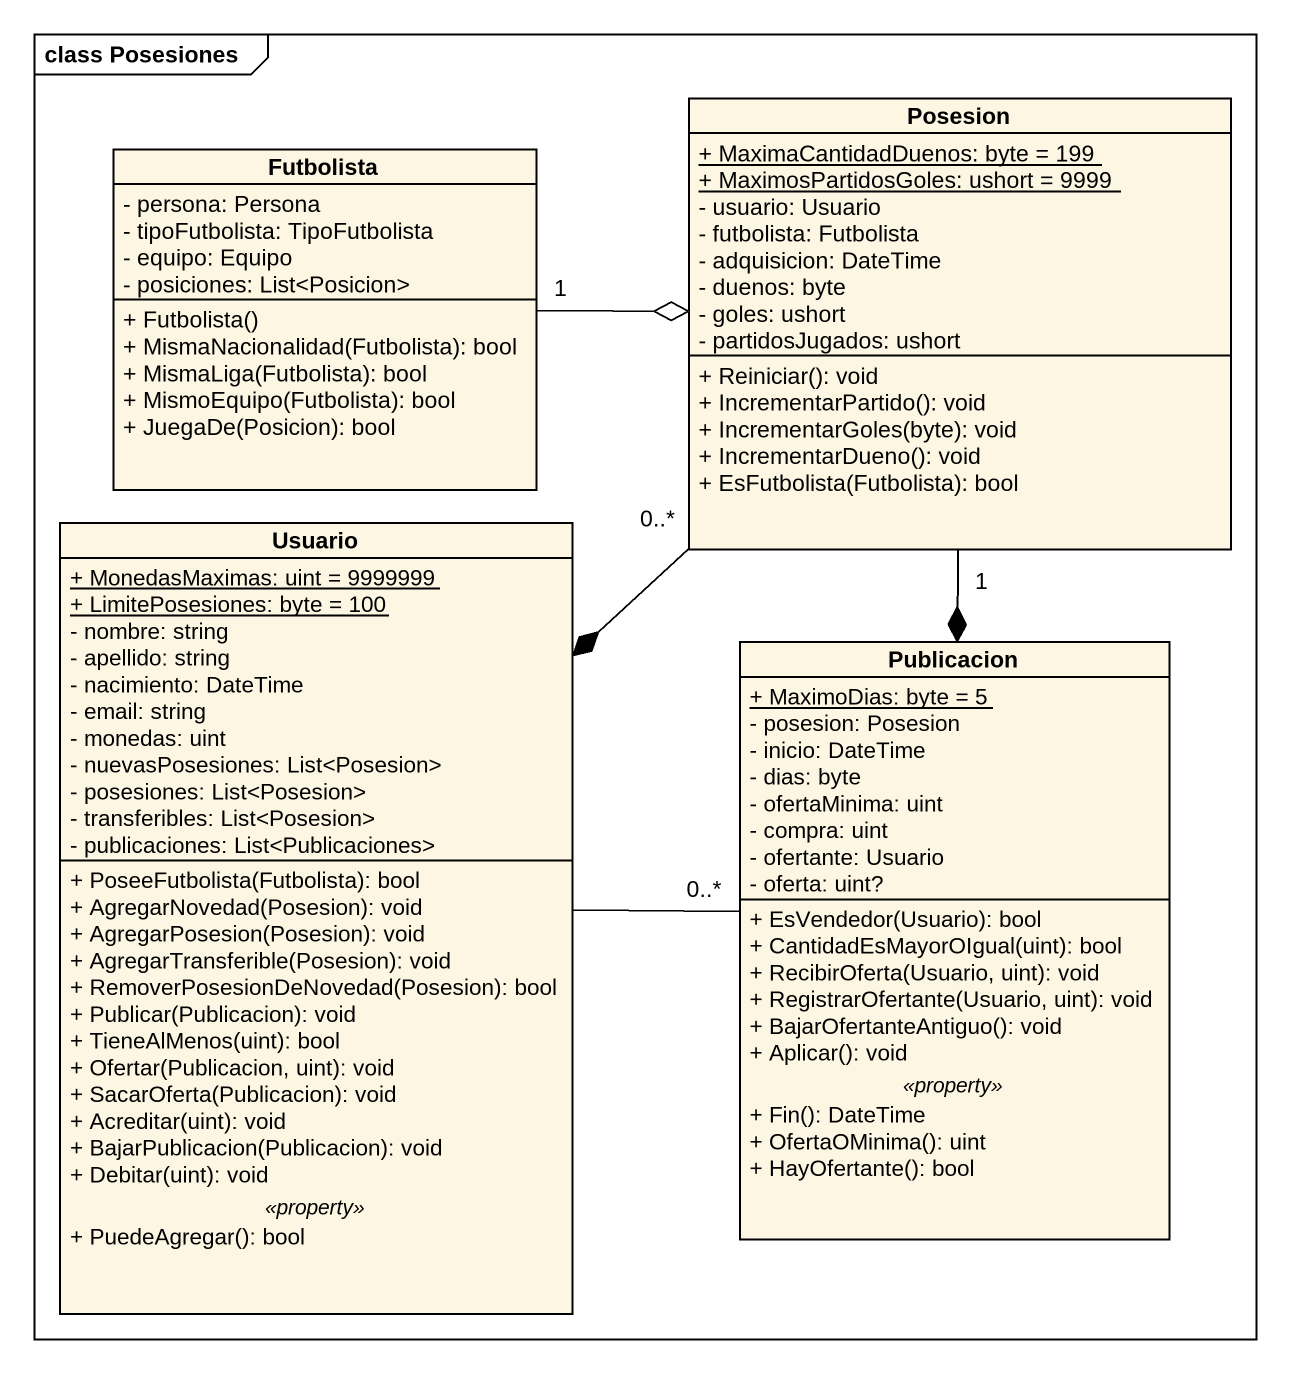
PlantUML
@startuml
mainframe class Posesiones
hide circle
hide empty members
skinparam classAttributeIconSize 0
class Futbolista {
  - persona: Persona
  - tipoFutbolista: TipoFutbolista
  - equipo: Equipo
  - posiciones: List<Posicion>
  + Futbolista()
  + MismaNacionalidad(Futbolista): bool
  + MismaLiga(Futbolista): bool
  + MismoEquipo(Futbolista): bool
  + JuegaDe(Posicion): bool
}
class Posesion {
  {static} + MaximaCantidadDuenos: byte = 199
  {static} + MaximosPartidosGoles: ushort = 9999
  - usuario: Usuario
  - futbolista: Futbolista
  - adquisicion: DateTime
  - duenos: byte
  - goles: ushort
  - partidosJugados: ushort
  + Reiniciar(): void
  + IncrementarPartido(): void
  + IncrementarGoles(byte): void
  + IncrementarDueno(): void
  + EsFutbolista(Futbolista): bool
}
class Usuario {
  {static} + MonedasMaximas: uint = 9999999
  {static} + LimitePosesiones: byte = 100
  - nombre: string
  - apellido: string
  - nacimiento: DateTime
  - email: string
  - monedas: uint
  - nuevasPosesiones: List<Posesion>
  - posesiones: List<Posesion>
  - transferibles: List<Posesion>
  - publicaciones: List<Publicaciones>
  --
  + PoseeFutbolista(Futbolista): bool
  + AgregarNovedad(Posesion): void
  + AgregarPosesion(Posesion): void
  + AgregarTransferible(Posesion): void
  + RemoverPosesionDeNovedad(Posesion): bool
  + Publicar(Publicacion): void
  + TieneAlMenos(uint): bool
  + Ofertar(Publicacion, uint): void
  + SacarOferta(Publicacion): void
  + Acreditar(uint): void
  + BajarPublicacion(Publicacion): void
  + Debitar(uint): void
  .. <<property>> ..
  + PuedeAgregar(): bool
}
class Publicacion {
  {static} + MaximoDias: byte = 5
  - posesion: Posesion
  - inicio: DateTime
  - dias: byte
  - ofertaMinima: uint
  - compra: uint
  - ofertante: Usuario
  - oferta: uint?
  --
  + EsVendedor(Usuario): bool
  + CantidadEsMayorOIgual(uint): bool
  + RecibirOferta(Usuario, uint): void
  + RegistrarOfertante(Usuario, uint): void
  + BajarOfertanteAntiguo(): void
  + Aplicar(): void
  .. <<property>> ..
  + Fin(): DateTime
  + OfertaOMinima(): uint
  + HayOfertante(): bool
}
Futbolista "1" -right-o Posesion
Posesion "0..*" --* Usuario
Posesion "1" --* Publicacion
Usuario -right- "0..*" Publicacion
@enduml
